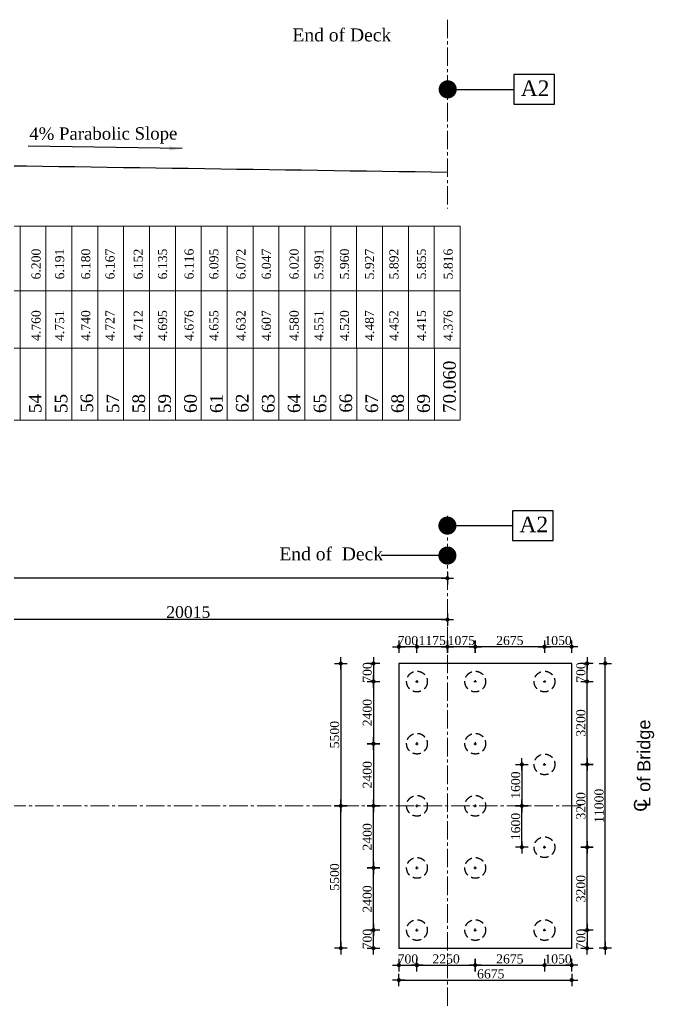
# Model space of a CAD drawing. Header units: millimetres. Extents: x 645430 to 1329725, y -477752 to 44877.
# Drawn here: x 1077181 to 1101686, y -284868 to -246717 of the extents above; entities that cross this region are included whole.
import ezdxf

# ---------------------------------------------------------------- set-up
doc = ezdxf.new("R2010")
doc.units = ezdxf.units.MM
doc.header["$LTSCALE"] = 250
doc.header["$PDMODE"] = 2
for name, pattern in [('ACAD_ISO10W100', [18, 12, -3, 0, -3]), ('CENTER2', [28.575, 19.05, -3.175, 3.175, -3.175]), ('DASHED', [19.05, 12.7, -6.35]), ('HIDDEN', [9.525, 6.35, -3.175])]:
    doc.linetypes.add(name, pattern=pattern)
for name, color, linetype in [('Abutment W Line', 200, 'Continuous'), ('dim', 4, 'Continuous'), ('Dimision', 4, 'Continuous'), ('Pile', 11, 'Continuous'), ('Ralling', 6, 'Continuous'), ('Text', 7, 'Continuous'), ('TXT', 7, 'Continuous')]:
    doc.layers.add(name, color=color, linetype=linetype)
for name, color, linetype, lineweight in [('centerline', 105, 'ACAD_ISO10W100', 15), ('Dimention', 7, 'Continuous', 25), ('Gurd Post', 231, 'Continuous', 30), ('TEX', 7, 'Continuous', 0)]:
    doc.layers.add(name, color=color, linetype=linetype, lineweight=lineweight)
doc.styles.add('ROMANS', font='arial.ttf', dxfattribs={"height": 200})
doc.styles.get("Standard").update_dxf_attribs({"font": 'times.ttf'})
doc.styles.add('TNR', font='times.ttf')
doc.dimstyles.new('ISO-125', dxfattribs={"dimtxt": 125, "dimasz": 1.2, "dimexe": 75, "dimexo": 75, "dimgap": 60, "dimtad": 1, "dimdec": 0, "dimtxsty": 'Standard', "dimblk": 'D_TIC', "dimcen": 52.5, "dimclrd": 256, "dimclre": 256, "dimclrt": 256, "dimadec": 0, "dimazin": 0, "dimtfac": 1, "dimtdec": 0, "dimtix": 1, "dimtmove": 0, "dimatfit": 3, "dimldrblk": 'DOT', "dimfxl": 75, "dimfxlon": 1, "dimlwd": -1, "dimarcsym": 0})
doc.dimstyles.new('ISO-25', dxfattribs={"dimtxt": 75, "dimasz": 45, "dimexe": 125, "dimexo": 75.625, "dimgap": 60, "dimtad": 1, "dimdec": 0, "dimtxsty": 'Standard', "dimblk": 'DOT', "dimcen": 52.5, "dimdle": 100, "dimclrd": 256, "dimclre": 256, "dimclrt": 256, "dimadec": 0, "dimazin": 0, "dimtfac": 1, "dimtdec": 0, "dimtix": 1, "dimtmove": 0, "dimatfit": 3, "dimldrblk": 'DOT', "dimfxl": 1, "dimlwd": -1, "dimarcsym": 0})
doc.dimstyles.get("Standard").update_dxf_attribs({"dimtxt": 0.5, "dimasz": 0.18, "dimexe": 0.18, "dimexo": 0.0625, "dimgap": 0.09, "dimtad": 0, "dimtih": 1, "dimtoh": 1, "dimdec": 4, "dimzin": 0, "dimdsep": 46, "dimtxsty": 'Standard', "dimcen": 0.09, "dimadec": 0, "dimazin": 0, "dimtfac": 1, "dimtdec": 4, "dimtofl": 0, "dimtmove": 0, "dimatfit": 3, "dimfxl": 1, "dimtolj": 1, "dimtzin": 0, "dimarcsym": 0})

# ---------------------------------------------------------------- blocks, each defined once
blk = doc.blocks.new('_Dot')
at = {"color": 0, "linetype": 'ByBlock', "lineweight": -2}
blk.add_line((-0.5, 0), (-1, 0), dxfattribs=at)
at = {"color": 0, "linetype": 'ByBlock', "const_width": 0.5}
blk.add_lwpolyline([(-0.25, 0, 1), (0.25, 0, 1)], format="xyb", close=True, dxfattribs=at)
blk = doc.blocks.new('D_TIC')
at = {"layer": 'Dimision', "ltscale": 5}
for p, q in [((-60, 0), (60, 0)), ((0, 60), (0, -60))]:
    blk.add_line(p, q, dxfattribs=at)
at = {"layer": 'Dimision', "ltscale": 5, "const_width": 20}
blk.add_lwpolyline([(-10, 0, 1), (10, 0, 1)], format="xyb", close=True, dxfattribs=at)
blk = doc.blocks.new('*D278')
at = {"layer": 'Defpoints', "color": 0, "ltscale": 10, "transparency": 16777216}
for p in [(1023637, -268295), (1023637, -268851, 0), (1093697, -271721, 0)]:
    blk.add_point(p, dxfattribs=at)
at = {"layer": 'dim', "lineweight": -2, "ltscale": 10, "transparency": 16777216}
for p, q in [((1023637, -268370), (1023637, -268220)), ((1093697, -268370), (1093697, -268220))]:
    blk.add_line(p, q, dxfattribs=at)
at = {"layer": 'dim', "ltscale": 10, "transparency": 16777216}
blk.add_line((1093693, -268295), (1023641, -268295), dxfattribs=at)
at = {"layer": 'dim', "ltscale": 10, "transparency": 16777216, "xscale": 4, "yscale": 4, "zscale": 4, "rotation": 180}
blk.add_blockref('D_TIC', (1023637, -268295), dxfattribs=at)
at = {"layer": 'dim', "ltscale": 10, "transparency": 16777216, "xscale": 4, "yscale": 4, "zscale": 4}
blk.add_blockref('D_TIC', (1093697, -268295), dxfattribs=at)
at = {"layer": 'dim', "ltscale": 10, "transparency": 16777216, "insert": (1058667, -268005), "char_height": 450, "attachment_point": 5}
blk.add_mtext('70060', dxfattribs=at)
blk = doc.blocks.new('*D307')
at = {"layer": 'Defpoints', "color": 0, "ltscale": 10, "transparency": 16777216}
for p in [(1073682, -268510, 0), (1093697, -269451, 0), (1073682, -269892)]:
    blk.add_point(p, dxfattribs=at)
at = {"layer": 'dim', "lineweight": -2, "ltscale": 10, "transparency": 16777216}
for p, q in [((1073682, -269817), (1073682, -269967)), ((1093697, -269817), (1093697, -269967))]:
    blk.add_line(p, q, dxfattribs=at)
at = {"layer": 'dim', "ltscale": 10, "transparency": 16777216}
blk.add_line((1093693, -269892), (1073686, -269892), dxfattribs=at)
at = {"layer": 'dim', "ltscale": 10, "transparency": 16777216, "xscale": 4, "yscale": 4, "zscale": 4, "rotation": 180}
blk.add_blockref('D_TIC', (1073682, -269892), dxfattribs=at)
at = {"layer": 'dim', "ltscale": 10, "transparency": 16777216, "xscale": 4, "yscale": 4, "zscale": 4}
blk.add_blockref('D_TIC', (1093697, -269892), dxfattribs=at)
at = {"layer": 'dim', "ltscale": 10, "transparency": 16777216, "insert": (1083690, -269603), "char_height": 450, "attachment_point": 5}
blk.add_mtext('20015', dxfattribs=at)
blk = doc.blocks.new('*D390')
at = {"layer": 'Defpoints', "color": 0, "ltscale": 10, "transparency": 16777216}
for p in [(1091822, -283540), (1098497, -283540), (1098497, -283819)]:
    blk.add_point(p, dxfattribs=at)
at = {"layer": 'dim', "lineweight": -2, "ltscale": 10, "transparency": 16777216}
for p, q in [((1091822, -283744), (1091822, -283894)), ((1098497, -283744), (1098497, -283894))]:
    blk.add_line(p, q, dxfattribs=at)
at = {"layer": 'dim', "ltscale": 10, "transparency": 16777216}
blk.add_line((1091826, -283819), (1098493, -283819), dxfattribs=at)
at = {"layer": 'dim', "ltscale": 10, "transparency": 16777216, "xscale": 4, "yscale": 4, "zscale": 4, "rotation": 180}
blk.add_blockref('D_TIC', (1091822, -283819), dxfattribs=at)
at = {"layer": 'dim', "ltscale": 10, "transparency": 16777216, "xscale": 4, "yscale": 4, "zscale": 4}
blk.add_blockref('D_TIC', (1098497, -283819), dxfattribs=at)
at = {"layer": 'dim', "ltscale": 10, "transparency": 16777216, "insert": (1095372, -283581), "char_height": 350, "attachment_point": 5}
blk.add_mtext('6675', dxfattribs=at)
blk = doc.blocks.new('*D391')
at = {"layer": 'Defpoints', "color": 0, "ltscale": 10, "transparency": 16777216}
for p in [(1090843, -277086), (1091075, -277086), (1091075, -279486)]:
    blk.add_point(p, dxfattribs=at)
at = {"layer": 'dim', "lineweight": -2, "ltscale": 10, "transparency": 16777216}
for p, q in [((1090918, -277086), (1090768, -277086)), ((1090918, -279486), (1090768, -279486))]:
    blk.add_line(p, q, dxfattribs=at)
at = {"layer": 'dim', "ltscale": 10, "transparency": 16777216}
blk.add_line((1090843, -279482), (1090843, -277090), dxfattribs=at)
at = {"layer": 'dim', "ltscale": 10, "transparency": 16777216, "xscale": 4, "yscale": 4, "zscale": 4}
for p, rotation in [((1090843, -277086), 90), ((1090843, -279486), 270)]:
    blk.add_blockref('D_TIC', p, dxfattribs=dict(at, rotation=rotation))
at = {"layer": 'dim', "ltscale": 10, "transparency": 16777216, "insert": (1090605, -278286), "char_height": 350, "attachment_point": 5, "rotation": 90}
blk.add_mtext('2400', dxfattribs=at)
blk = doc.blocks.new('*D392')
at = {"layer": 'Defpoints', "color": 0, "ltscale": 10, "transparency": 16777216}
for p in [(1090843, -279486), (1091075, -279486), (1091075, -281886)]:
    blk.add_point(p, dxfattribs=at)
at = {"layer": 'dim', "lineweight": -2, "ltscale": 10, "transparency": 16777216}
for p, q in [((1090918, -279486), (1090768, -279486)), ((1090918, -281886), (1090768, -281886))]:
    blk.add_line(p, q, dxfattribs=at)
at = {"layer": 'dim', "ltscale": 10, "transparency": 16777216}
blk.add_line((1090843, -281882), (1090843, -279490), dxfattribs=at)
at = {"layer": 'dim', "ltscale": 10, "transparency": 16777216, "xscale": 4, "yscale": 4, "zscale": 4}
for p, rotation in [((1090843, -279486), 90), ((1090843, -281886), 270)]:
    blk.add_blockref('D_TIC', p, dxfattribs=dict(at, rotation=rotation))
at = {"layer": 'dim', "ltscale": 10, "transparency": 16777216, "insert": (1090605, -280686), "char_height": 350, "attachment_point": 5, "rotation": 90}
blk.add_mtext('2400', dxfattribs=at)
blk = doc.blocks.new('*D393')
at = {"layer": 'Defpoints', "color": 0, "ltscale": 10, "transparency": 16777216}
for p in [(1090843, -281886), (1091075, -281886), (1091075, -282586)]:
    blk.add_point(p, dxfattribs=at)
at = {"layer": 'dim', "lineweight": -2, "ltscale": 10, "transparency": 16777216}
for p, q in [((1090918, -281886), (1090768, -281886)), ((1090918, -282586), (1090768, -282586))]:
    blk.add_line(p, q, dxfattribs=at)
at = {"layer": 'dim', "ltscale": 10, "transparency": 16777216}
for p, q in [((1090843, -281882), (1090843, -281878)), ((1090843, -282586), (1090843, -281886)), ((1090843, -282590), (1090843, -282594))]:
    blk.add_line(p, q, dxfattribs=at)
at = {"layer": 'dim', "ltscale": 10, "transparency": 16777216, "xscale": 4, "yscale": 4, "zscale": 4}
for p, rotation in [((1090843, -281886), 270), ((1090843, -282586), 90)]:
    blk.add_blockref('D_TIC', p, dxfattribs=dict(at, rotation=rotation))
at = {"layer": 'dim', "ltscale": 10, "transparency": 16777216, "insert": (1090605, -282236), "char_height": 350, "attachment_point": 5, "rotation": 90}
blk.add_mtext('700', dxfattribs=at)
blk = doc.blocks.new('*D394')
at = {"layer": 'Defpoints', "color": 0, "ltscale": 10, "transparency": 16777216}
for p in [(1091075, -271586), (1090843, -272286), (1091075, -272286)]:
    blk.add_point(p, dxfattribs=at)
at = {"layer": 'dim', "lineweight": -2, "ltscale": 10, "transparency": 16777216}
for p, q in [((1090918, -271586), (1090768, -271586)), ((1090918, -272286), (1090768, -272286))]:
    blk.add_line(p, q, dxfattribs=at)
at = {"layer": 'dim', "ltscale": 10, "transparency": 16777216}
for p, q in [((1090843, -271582), (1090843, -271578)), ((1090843, -271586), (1090843, -272286)), ((1090843, -272290), (1090843, -272294))]:
    blk.add_line(p, q, dxfattribs=at)
at = {"layer": 'dim', "ltscale": 10, "transparency": 16777216, "xscale": 4, "yscale": 4, "zscale": 4}
for p, rotation in [((1090843, -271586), 270), ((1090843, -272286), 90)]:
    blk.add_blockref('D_TIC', p, dxfattribs=dict(at, rotation=rotation))
at = {"layer": 'dim', "ltscale": 10, "transparency": 16777216, "insert": (1090605, -271936), "char_height": 350, "attachment_point": 5, "rotation": 90}
blk.add_mtext('700', dxfattribs=at)
blk = doc.blocks.new('*D395')
at = {"layer": 'Defpoints', "color": 0, "ltscale": 10, "transparency": 16777216}
for p in [(1091075, -272286), (1090843, -274686), (1091075, -274686)]:
    blk.add_point(p, dxfattribs=at)
at = {"layer": 'dim', "lineweight": -2, "ltscale": 10, "transparency": 16777216}
for p, q in [((1090918, -272286), (1090768, -272286)), ((1090918, -274686), (1090768, -274686))]:
    blk.add_line(p, q, dxfattribs=at)
at = {"layer": 'dim', "ltscale": 10, "transparency": 16777216}
blk.add_line((1090843, -272290), (1090843, -274682), dxfattribs=at)
at = {"layer": 'dim', "ltscale": 10, "transparency": 16777216, "xscale": 4, "yscale": 4, "zscale": 4}
for p, rotation in [((1090843, -272286), 90), ((1090843, -274686), 270)]:
    blk.add_blockref('D_TIC', p, dxfattribs=dict(at, rotation=rotation))
at = {"layer": 'dim', "ltscale": 10, "transparency": 16777216, "insert": (1090605, -273486), "char_height": 350, "attachment_point": 5, "rotation": 90}
blk.add_mtext('2400', dxfattribs=at)
blk = doc.blocks.new('*D396')
at = {"layer": 'Defpoints', "color": 0, "ltscale": 10, "transparency": 16777216}
for p in [(1091075, -274686), (1090843, -277086), (1091075, -277086)]:
    blk.add_point(p, dxfattribs=at)
at = {"layer": 'dim', "lineweight": -2, "ltscale": 10, "transparency": 16777216}
for p, q in [((1090918, -274686), (1090768, -274686)), ((1090918, -277086), (1090768, -277086))]:
    blk.add_line(p, q, dxfattribs=at)
at = {"layer": 'dim', "ltscale": 10, "transparency": 16777216}
blk.add_line((1090843, -274690), (1090843, -277082), dxfattribs=at)
at = {"layer": 'dim', "ltscale": 10, "transparency": 16777216, "xscale": 4, "yscale": 4, "zscale": 4}
for p, rotation in [((1090843, -274686), 90), ((1090843, -277086), 270)]:
    blk.add_blockref('D_TIC', p, dxfattribs=dict(at, rotation=rotation))
at = {"layer": 'dim', "ltscale": 10, "transparency": 16777216, "insert": (1090605, -275886), "char_height": 350, "attachment_point": 5, "rotation": 90}
blk.add_mtext('2400', dxfattribs=at)
blk = doc.blocks.new('*D397')
at = {"layer": 'Defpoints', "color": 0, "ltscale": 10, "transparency": 16777216}
for p in [(1091822, -282431), (1092522, -282431), (1092522, -283242)]:
    blk.add_point(p, dxfattribs=at)
at = {"layer": 'dim', "ltscale": 10, "transparency": 16777216}
for p, q in [((1091818, -283242), (1091814, -283242)), ((1091822, -283242), (1092522, -283242)), ((1092526, -283242), (1092530, -283242))]:
    blk.add_line(p, q, dxfattribs=at)
at = {"layer": 'dim', "lineweight": -2, "ltscale": 10, "transparency": 16777216}
for p, q in [((1091822, -283167), (1091822, -283317)), ((1092522, -283167), (1092522, -283317))]:
    blk.add_line(p, q, dxfattribs=at)
at = {"layer": 'dim', "ltscale": 10, "transparency": 16777216, "xscale": 4, "yscale": 4, "zscale": 4}
blk.add_blockref('D_TIC', (1091822, -283242), dxfattribs=at)
at = {"layer": 'dim', "ltscale": 10, "transparency": 16777216, "xscale": 4, "yscale": 4, "zscale": 4, "rotation": 180}
blk.add_blockref('D_TIC', (1092522, -283242), dxfattribs=at)
at = {"layer": 'dim', "ltscale": 10, "transparency": 16777216, "insert": (1092172, -283004), "char_height": 350, "attachment_point": 5}
blk.add_mtext('700', dxfattribs=at)
blk = doc.blocks.new('*D398')
at = {"layer": 'Defpoints', "color": 0, "ltscale": 10, "transparency": 16777216}
for p in [(1092522, -282431), (1094772, -282371), (1094772, -283242)]:
    blk.add_point(p, dxfattribs=at)
at = {"layer": 'dim', "lineweight": -2, "ltscale": 10, "transparency": 16777216}
for p, q in [((1092522, -283167), (1092522, -283317)), ((1094772, -283167), (1094772, -283317))]:
    blk.add_line(p, q, dxfattribs=at)
at = {"layer": 'dim', "ltscale": 10, "transparency": 16777216}
blk.add_line((1092526, -283242), (1094768, -283242), dxfattribs=at)
at = {"layer": 'dim', "ltscale": 10, "transparency": 16777216, "xscale": 4, "yscale": 4, "zscale": 4, "rotation": 180}
blk.add_blockref('D_TIC', (1092522, -283242), dxfattribs=at)
at = {"layer": 'dim', "ltscale": 10, "transparency": 16777216, "xscale": 4, "yscale": 4, "zscale": 4}
blk.add_blockref('D_TIC', (1094772, -283242), dxfattribs=at)
at = {"layer": 'dim', "ltscale": 10, "transparency": 16777216, "insert": (1093647, -283004), "char_height": 350, "attachment_point": 5}
blk.add_mtext('2250', dxfattribs=at)
blk = doc.blocks.new('*D399')
at = {"layer": 'Defpoints', "color": 0, "ltscale": 10, "transparency": 16777216}
for p in [(1094772, -282371), (1097447, -282372), (1097447, -283242)]:
    blk.add_point(p, dxfattribs=at)
at = {"layer": 'dim', "lineweight": -2, "ltscale": 10, "transparency": 16777216}
for p, q in [((1094772, -283167), (1094772, -283317)), ((1097447, -283167), (1097447, -283317))]:
    blk.add_line(p, q, dxfattribs=at)
at = {"layer": 'dim', "ltscale": 10, "transparency": 16777216}
blk.add_line((1094776, -283242), (1097443, -283242), dxfattribs=at)
at = {"layer": 'dim', "ltscale": 10, "transparency": 16777216, "xscale": 4, "yscale": 4, "zscale": 4, "rotation": 180}
blk.add_blockref('D_TIC', (1094772, -283242), dxfattribs=at)
at = {"layer": 'dim', "ltscale": 10, "transparency": 16777216, "xscale": 4, "yscale": 4, "zscale": 4}
blk.add_blockref('D_TIC', (1097447, -283242), dxfattribs=at)
at = {"layer": 'dim', "ltscale": 10, "transparency": 16777216, "insert": (1096110, -283004), "char_height": 350, "attachment_point": 5}
blk.add_mtext('2675', dxfattribs=at)
blk = doc.blocks.new('*D400')
at = {"layer": 'Defpoints', "color": 0, "ltscale": 10, "transparency": 16777216}
for p in [(1097447, -282372), (1098497, -282475), (1098497, -283242)]:
    blk.add_point(p, dxfattribs=at)
at = {"layer": 'dim', "ltscale": 10, "transparency": 16777216}
for p, q in [((1097443, -283242), (1097439, -283242)), ((1097447, -283242), (1098497, -283242)), ((1098501, -283242), (1098505, -283242))]:
    blk.add_line(p, q, dxfattribs=at)
at = {"layer": 'dim', "lineweight": -2, "ltscale": 10, "transparency": 16777216}
for p, q in [((1097447, -283167), (1097447, -283317)), ((1098497, -283167), (1098497, -283317))]:
    blk.add_line(p, q, dxfattribs=at)
at = {"layer": 'dim', "ltscale": 10, "transparency": 16777216, "xscale": 4, "yscale": 4, "zscale": 4}
blk.add_blockref('D_TIC', (1097447, -283242), dxfattribs=at)
at = {"layer": 'dim', "ltscale": 10, "transparency": 16777216, "xscale": 4, "yscale": 4, "zscale": 4, "rotation": 180}
blk.add_blockref('D_TIC', (1098497, -283242), dxfattribs=at)
at = {"layer": 'dim', "ltscale": 10, "transparency": 16777216, "insert": (1097972, -283004), "char_height": 350, "attachment_point": 5}
blk.add_mtext('1050', dxfattribs=at)
blk = doc.blocks.new('*D401')
at = {"layer": 'Defpoints', "color": 0, "ltscale": 10, "transparency": 16777216}
for p in [(1098354, -278686), (1099092, -278686), (1098354, -281886)]:
    blk.add_point(p, dxfattribs=at)
at = {"layer": 'dim', "lineweight": -2, "ltscale": 10, "transparency": 16777216}
for p, q in [((1099017, -278686), (1099167, -278686)), ((1099017, -281886), (1099167, -281886))]:
    blk.add_line(p, q, dxfattribs=at)
at = {"layer": 'dim', "ltscale": 10, "transparency": 16777216}
blk.add_line((1099092, -281882), (1099092, -278690), dxfattribs=at)
at = {"layer": 'dim', "ltscale": 10, "transparency": 16777216, "xscale": 4, "yscale": 4, "zscale": 4}
for p, rotation in [((1099092, -278686), 90), ((1099092, -281886), 270)]:
    blk.add_blockref('D_TIC', p, dxfattribs=dict(at, rotation=rotation))
at = {"layer": 'dim', "ltscale": 10, "transparency": 16777216, "insert": (1098854, -280286), "char_height": 350, "attachment_point": 5, "rotation": 90}
blk.add_mtext('3200', dxfattribs=at)
blk = doc.blocks.new('*D402')
at = {"layer": 'Defpoints', "color": 0, "ltscale": 10, "transparency": 16777216}
for p in [(1098354, -275485), (1099092, -275485), (1098354, -278686)]:
    blk.add_point(p, dxfattribs=at)
at = {"layer": 'dim', "lineweight": -2, "ltscale": 10, "transparency": 16777216}
for p, q in [((1099017, -275485), (1099167, -275485)), ((1099017, -278686), (1099167, -278686))]:
    blk.add_line(p, q, dxfattribs=at)
at = {"layer": 'dim', "ltscale": 10, "transparency": 16777216}
blk.add_line((1099092, -278682), (1099092, -275489), dxfattribs=at)
at = {"layer": 'dim', "ltscale": 10, "transparency": 16777216, "xscale": 4, "yscale": 4, "zscale": 4}
for p, rotation in [((1099092, -275485), 90), ((1099092, -278686), 270)]:
    blk.add_blockref('D_TIC', p, dxfattribs=dict(at, rotation=rotation))
at = {"layer": 'dim', "ltscale": 10, "transparency": 16777216, "insert": (1098854, -277086), "char_height": 350, "attachment_point": 5, "rotation": 90}
blk.add_mtext('3200', dxfattribs=at)
blk = doc.blocks.new('*D403')
at = {"layer": 'Defpoints', "color": 0, "ltscale": 10, "transparency": 16777216}
for p in [(1098354, -272285), (1099092, -272285), (1098354, -275485)]:
    blk.add_point(p, dxfattribs=at)
at = {"layer": 'dim', "lineweight": -2, "ltscale": 10, "transparency": 16777216}
for p, q in [((1099017, -272285), (1099167, -272285)), ((1099017, -275485), (1099167, -275485))]:
    blk.add_line(p, q, dxfattribs=at)
at = {"layer": 'dim', "ltscale": 10, "transparency": 16777216}
blk.add_line((1099092, -275481), (1099092, -272289), dxfattribs=at)
at = {"layer": 'dim', "ltscale": 10, "transparency": 16777216, "xscale": 4, "yscale": 4, "zscale": 4}
for p, rotation in [((1099092, -272285), 90), ((1099092, -275485), 270)]:
    blk.add_blockref('D_TIC', p, dxfattribs=dict(at, rotation=rotation))
at = {"layer": 'dim', "ltscale": 10, "transparency": 16777216, "insert": (1098854, -273885), "char_height": 350, "attachment_point": 5, "rotation": 90}
blk.add_mtext('3200', dxfattribs=at)
blk = doc.blocks.new('*D404')
at = {"layer": 'Defpoints', "color": 0, "ltscale": 10, "transparency": 16777216}
for p in [(1098655, -271586), (1099092, -271586), (1098354, -272285)]:
    blk.add_point(p, dxfattribs=at)
at = {"layer": 'dim', "lineweight": -2, "ltscale": 10, "transparency": 16777216}
for p, q in [((1099017, -271586), (1099167, -271586)), ((1099017, -272285), (1099167, -272285))]:
    blk.add_line(p, q, dxfattribs=at)
at = {"layer": 'dim', "ltscale": 10, "transparency": 16777216}
for p, q in [((1099092, -271582), (1099092, -271578)), ((1099092, -272285), (1099092, -271586)), ((1099092, -272289), (1099092, -272293))]:
    blk.add_line(p, q, dxfattribs=at)
at = {"layer": 'dim', "ltscale": 10, "transparency": 16777216, "xscale": 4, "yscale": 4, "zscale": 4}
for p, rotation in [((1099092, -271586), 270), ((1099092, -272285), 90)]:
    blk.add_blockref('D_TIC', p, dxfattribs=dict(at, rotation=rotation))
at = {"layer": 'dim', "ltscale": 10, "transparency": 16777216, "insert": (1098853, -271936), "char_height": 350, "attachment_point": 5, "rotation": 90}
blk.add_mtext('700', dxfattribs=at)
blk = doc.blocks.new('*D405')
at = {"layer": 'Defpoints', "color": 0, "ltscale": 10, "transparency": 16777216}
for p in [(1098354, -281886), (1098655, -282586), (1099092, -282586)]:
    blk.add_point(p, dxfattribs=at)
at = {"layer": 'dim', "lineweight": -2, "ltscale": 10, "transparency": 16777216}
for p, q in [((1099017, -281886), (1099167, -281886)), ((1099017, -282586), (1099167, -282586))]:
    blk.add_line(p, q, dxfattribs=at)
at = {"layer": 'dim', "ltscale": 10, "transparency": 16777216}
for p, q in [((1099092, -281882), (1099092, -281878)), ((1099092, -281886), (1099092, -282586)), ((1099092, -282590), (1099092, -282594))]:
    blk.add_line(p, q, dxfattribs=at)
at = {"layer": 'dim', "ltscale": 10, "transparency": 16777216, "xscale": 4, "yscale": 4, "zscale": 4}
for p, rotation in [((1099092, -281886), 270), ((1099092, -282586), 90)]:
    blk.add_blockref('D_TIC', p, dxfattribs=dict(at, rotation=rotation))
at = {"layer": 'dim', "ltscale": 10, "transparency": 16777216, "insert": (1098853, -282236), "char_height": 350, "attachment_point": 5, "rotation": 90}
blk.add_mtext('700', dxfattribs=at)
blk = doc.blocks.new('*D410')
at = {"layer": 'Defpoints', "color": 0, "ltscale": 10, "transparency": 16777216}
for p in [(1097447, -270940), (1098497, -271586), (1097447, -272246)]:
    blk.add_point(p, dxfattribs=at)
at = {"layer": 'dim', "lineweight": -2, "ltscale": 10, "transparency": 16777216}
for p, q in [((1097447, -271015), (1097447, -270865)), ((1098497, -271015), (1098497, -270865))]:
    blk.add_line(p, q, dxfattribs=at)
at = {"layer": 'dim', "ltscale": 10, "transparency": 16777216}
for p, q in [((1097443, -270940), (1097439, -270940)), ((1098497, -270940), (1097447, -270940)), ((1098501, -270940), (1098505, -270940))]:
    blk.add_line(p, q, dxfattribs=at)
at = {"layer": 'dim', "ltscale": 10, "transparency": 16777216, "xscale": 4, "yscale": 4, "zscale": 4}
blk.add_blockref('D_TIC', (1097447, -270940), dxfattribs=at)
at = {"layer": 'dim', "ltscale": 10, "transparency": 16777216, "xscale": 4, "yscale": 4, "zscale": 4, "rotation": 180}
blk.add_blockref('D_TIC', (1098497, -270940), dxfattribs=at)
at = {"layer": 'dim', "ltscale": 10, "transparency": 16777216, "insert": (1097972, -270702), "char_height": 350, "attachment_point": 5}
blk.add_mtext('1050', dxfattribs=at)
blk = doc.blocks.new('*D411')
at = {"layer": 'Defpoints', "color": 0, "ltscale": 10, "transparency": 16777216}
for p in [(1094772, -270940), (1094772, -272233), (1097447, -272246)]:
    blk.add_point(p, dxfattribs=at)
at = {"layer": 'dim', "lineweight": -2, "ltscale": 10, "transparency": 16777216}
for p, q in [((1094772, -271015), (1094772, -270865)), ((1097447, -271015), (1097447, -270865))]:
    blk.add_line(p, q, dxfattribs=at)
at = {"layer": 'dim', "ltscale": 10, "transparency": 16777216}
blk.add_line((1097443, -270940), (1094776, -270940), dxfattribs=at)
at = {"layer": 'dim', "ltscale": 10, "transparency": 16777216, "xscale": 4, "yscale": 4, "zscale": 4, "rotation": 180}
blk.add_blockref('D_TIC', (1094772, -270940), dxfattribs=at)
at = {"layer": 'dim', "ltscale": 10, "transparency": 16777216, "xscale": 4, "yscale": 4, "zscale": 4}
blk.add_blockref('D_TIC', (1097447, -270940), dxfattribs=at)
at = {"layer": 'dim', "ltscale": 10, "transparency": 16777216, "insert": (1096110, -270701), "char_height": 350, "attachment_point": 5}
blk.add_mtext('2675', dxfattribs=at)
blk = doc.blocks.new('*D406')
at = {"layer": 'Defpoints', "color": 0, "ltscale": 10, "transparency": 16777216}
for p in [(1093697, -270940), (1093697, -271586), (1094772, -272233)]:
    blk.add_point(p, dxfattribs=at)
at = {"layer": 'dim', "lineweight": -2, "ltscale": 10, "transparency": 16777216}
for p, q in [((1093697, -271015), (1093697, -270865)), ((1094772, -271015), (1094772, -270865))]:
    blk.add_line(p, q, dxfattribs=at)
at = {"layer": 'dim', "ltscale": 10, "transparency": 16777216}
blk.add_line((1094768, -270940), (1093701, -270940), dxfattribs=at)
at = {"layer": 'dim', "ltscale": 10, "transparency": 16777216, "xscale": 4, "yscale": 4, "zscale": 4, "rotation": 180}
blk.add_blockref('D_TIC', (1093697, -270940), dxfattribs=at)
at = {"layer": 'dim', "ltscale": 10, "transparency": 16777216, "xscale": 4, "yscale": 4, "zscale": 4}
blk.add_blockref('D_TIC', (1094772, -270940), dxfattribs=at)
at = {"layer": 'dim', "ltscale": 10, "transparency": 16777216, "insert": (1094235, -270701), "char_height": 350, "attachment_point": 5}
blk.add_mtext('1075', dxfattribs=at)
blk = doc.blocks.new('*D412')
at = {"layer": 'Defpoints', "color": 0, "ltscale": 10, "transparency": 16777216}
for p in [(1092522, -270940), (1093697, -271586), (1092522, -271885)]:
    blk.add_point(p, dxfattribs=at)
at = {"layer": 'dim', "lineweight": -2, "ltscale": 10, "transparency": 16777216}
for p, q in [((1092522, -271015), (1092522, -270865)), ((1093697, -271015), (1093697, -270865))]:
    blk.add_line(p, q, dxfattribs=at)
at = {"layer": 'dim', "ltscale": 10, "transparency": 16777216}
blk.add_line((1093693, -270940), (1092526, -270940), dxfattribs=at)
at = {"layer": 'dim', "ltscale": 10, "transparency": 16777216, "xscale": 4, "yscale": 4, "zscale": 4, "rotation": 180}
blk.add_blockref('D_TIC', (1092522, -270940), dxfattribs=at)
at = {"layer": 'dim', "ltscale": 10, "transparency": 16777216, "xscale": 4, "yscale": 4, "zscale": 4}
blk.add_blockref('D_TIC', (1093697, -270940), dxfattribs=at)
at = {"layer": 'dim', "ltscale": 10, "transparency": 16777216, "insert": (1093110, -270701), "char_height": 350, "attachment_point": 5}
blk.add_mtext('1175', dxfattribs=at)
blk = doc.blocks.new('*D413')
at = {"layer": 'Defpoints', "color": 0, "ltscale": 10, "transparency": 16777216}
for p in [(1091822, -270940), (1091822, -271586), (1092522, -271885)]:
    blk.add_point(p, dxfattribs=at)
at = {"layer": 'dim', "lineweight": -2, "ltscale": 10, "transparency": 16777216}
for p, q in [((1091822, -271015), (1091822, -270865)), ((1092522, -271015), (1092522, -270865))]:
    blk.add_line(p, q, dxfattribs=at)
at = {"layer": 'dim', "ltscale": 10, "transparency": 16777216}
for p, q in [((1091818, -270940), (1091814, -270940)), ((1092522, -270940), (1091822, -270940)), ((1092526, -270940), (1092530, -270940))]:
    blk.add_line(p, q, dxfattribs=at)
at = {"layer": 'dim', "ltscale": 10, "transparency": 16777216, "xscale": 4, "yscale": 4, "zscale": 4}
blk.add_blockref('D_TIC', (1091822, -270940), dxfattribs=at)
at = {"layer": 'dim', "ltscale": 10, "transparency": 16777216, "xscale": 4, "yscale": 4, "zscale": 4, "rotation": 180}
blk.add_blockref('D_TIC', (1092522, -270940), dxfattribs=at)
at = {"layer": 'dim', "ltscale": 10, "transparency": 16777216, "insert": (1092172, -270701), "char_height": 350, "attachment_point": 5}
blk.add_mtext('700', dxfattribs=at)
blk = doc.blocks.new('*D407')
at = {"layer": 'Defpoints', "color": 0, "ltscale": 10, "transparency": 16777216}
for p in [(1098497, -271586), (1099795, -271586), (1098497, -282586)]:
    blk.add_point(p, dxfattribs=at)
at = {"layer": 'dim', "lineweight": -2, "ltscale": 10, "transparency": 16777216}
for p, q in [((1099720, -271586), (1099870, -271586)), ((1099720, -282586), (1099870, -282586))]:
    blk.add_line(p, q, dxfattribs=at)
at = {"layer": 'dim', "ltscale": 10, "transparency": 16777216}
blk.add_line((1099795, -282582), (1099795, -271590), dxfattribs=at)
at = {"layer": 'dim', "ltscale": 10, "transparency": 16777216, "xscale": 4, "yscale": 4, "zscale": 4}
for p, rotation in [((1099795, -271586), 90), ((1099795, -282586), 270)]:
    blk.add_blockref('D_TIC', p, dxfattribs=dict(at, rotation=rotation))
at = {"layer": 'dim', "ltscale": 10, "transparency": 16777216, "insert": (1099557, -277086), "char_height": 350, "attachment_point": 5, "rotation": 90}
blk.add_mtext('11000', dxfattribs=at)
blk = doc.blocks.new('*D414')
at = {"layer": 'Defpoints', "color": 0, "ltscale": 10, "transparency": 16777216}
for p in [(1097395, -275486, -27876), (1096573, -277086), (1097395, -277086, -27876)]:
    blk.add_point(p, dxfattribs=at)
at = {"layer": 'dim', "lineweight": -2, "ltscale": 10, "transparency": 16777216}
for p, q in [((1096502, -275486), (1096498, -275486)), ((1096502, -277086), (1096498, -277086))]:
    blk.add_line(p, q, dxfattribs=at)
at = {"layer": 'dim', "ltscale": 10, "transparency": 16777216}
blk.add_line((1096573, -275490), (1096573, -277082), dxfattribs=at)
at = {"layer": 'dim', "ltscale": 10, "transparency": 16777216, "xscale": 4, "yscale": 4, "zscale": 4}
for p, rotation in [((1096573, -275486), 90), ((1096573, -277086), 270)]:
    blk.add_blockref('D_TIC', p, dxfattribs=dict(at, rotation=rotation))
at = {"layer": 'dim', "ltscale": 10, "transparency": 16777216, "insert": (1096335, -276286), "char_height": 350, "attachment_point": 5, "rotation": 90}
blk.add_mtext('1600', dxfattribs=at)
blk = doc.blocks.new('*D415')
at = {"layer": 'Defpoints', "color": 0, "ltscale": 10, "transparency": 16777216}
for p in [(1096573, -277086), (1097395, -277086, -27876), (1097395, -278686, -27876)]:
    blk.add_point(p, dxfattribs=at)
at = {"layer": 'dim', "lineweight": -2, "ltscale": 10, "transparency": 16777216}
for p, q in [((1096502, -277086), (1096498, -277086)), ((1096502, -278686), (1096498, -278686))]:
    blk.add_line(p, q, dxfattribs=at)
at = {"layer": 'dim', "ltscale": 10, "transparency": 16777216}
blk.add_line((1096573, -278682), (1096573, -277090), dxfattribs=at)
at = {"layer": 'dim', "ltscale": 10, "transparency": 16777216, "xscale": 4, "yscale": 4, "zscale": 4}
for p, rotation in [((1096573, -277086), 90), ((1096573, -278686), 270)]:
    blk.add_blockref('D_TIC', p, dxfattribs=dict(at, rotation=rotation))
at = {"layer": 'dim', "ltscale": 10, "transparency": 16777216, "insert": (1096335, -277886), "char_height": 350, "attachment_point": 5, "rotation": 90}
blk.add_mtext('1600', dxfattribs=at)
blk = doc.blocks.new('*D408')
at = {"layer": 'Defpoints', "color": 0, "ltscale": 10, "transparency": 16777216}
for p in [(1089580, -277086), (1091451, -277086, -27876), (1091451, -282586, -27876)]:
    blk.add_point(p, dxfattribs=at)
at = {"layer": 'dim', "lineweight": -2, "ltscale": 10, "transparency": 16777216}
for p, q in [((1089515, -277086), (1089505, -277086)), ((1089515, -282586), (1089505, -282586))]:
    blk.add_line(p, q, dxfattribs=at)
at = {"layer": 'dim', "ltscale": 10, "transparency": 16777216}
blk.add_line((1089580, -282582), (1089580, -277090), dxfattribs=at)
at = {"layer": 'dim', "ltscale": 10, "transparency": 16777216, "xscale": 4, "yscale": 4, "zscale": 4}
for p, rotation in [((1089580, -277086), 90), ((1089580, -282586), 270)]:
    blk.add_blockref('D_TIC', p, dxfattribs=dict(at, rotation=rotation))
at = {"layer": 'dim', "ltscale": 10, "transparency": 16777216, "insert": (1089342, -279836), "char_height": 350, "attachment_point": 5, "rotation": 90}
blk.add_mtext('5500', dxfattribs=at)
blk = doc.blocks.new('*D409')
at = {"layer": 'Defpoints', "color": 0, "ltscale": 10, "transparency": 16777216}
for p in [(1091451, -271586, -27876), (1089580, -277086), (1091451, -277086, -27876)]:
    blk.add_point(p, dxfattribs=at)
at = {"layer": 'dim', "lineweight": -2, "ltscale": 10, "transparency": 16777216}
for p, q in [((1089515, -271586), (1089505, -271586)), ((1089515, -277086), (1089505, -277086))]:
    blk.add_line(p, q, dxfattribs=at)
at = {"layer": 'dim', "ltscale": 10, "transparency": 16777216}
blk.add_line((1089580, -271590), (1089580, -277082), dxfattribs=at)
at = {"layer": 'dim', "ltscale": 10, "transparency": 16777216, "xscale": 4, "yscale": 4, "zscale": 4}
for p, rotation in [((1089580, -271586), 90), ((1089580, -277086), 270)]:
    blk.add_blockref('D_TIC', p, dxfattribs=dict(at, rotation=rotation))
at = {"layer": 'dim', "ltscale": 10, "transparency": 16777216, "insert": (1089342, -274336), "char_height": 350, "attachment_point": 5, "rotation": 90}
blk.add_mtext('5500', dxfattribs=at)

msp = doc.modelspace()

# ---------------------------------------------------------------- linework, layer by layer
at = {"layer": 'Abutment W Line', "linetype": 'HIDDEN', "ltscale": 5}
for p, q in [((1092469.7, -272285.7, -27875.9), (1092574.7, -272285.7, -27875.9)), ((1092522.2, -272233.2, -27875.9), (1092522.2, -272338.2, -27875.9)), ((1094719.7, -272285.7, -27875.9), (1094824.7, -272285.7, -27875.9)), ((1094772.2, -272233.2, -27875.9), (1094772.2, -272313.2, -27875.9)), ((1097394.7, -272285.7, -27875.9), (1097499.7, -272285.7, -27875.9)), ((1097447.2, -272245.7, -27875.9), (1097447.2, -272325.7, -27875.9)), ((1092469.7, -274685.7, -27875.9), (1092574.7, -274685.7, -27875.9)), ((1092522.2, -274633.2, -27875.9), (1092522.2, -274738.2, -27875.9)), ((1094719.7, -274685.7, -27875.9), (1094824.7, -274685.7, -27875.9)), ((1094772.2, -274633.2, -27875.9), (1094772.2, -274738.2, -27875.9)), ((1097447.2, -275532.2, -27875.9), (1097447.2, -275433.1, -27875.9)), ((1097394.7, -275485.6, -27875.9), (1097499.7, -275485.6, -27875.9)), ((1097394.7, -275485.6, -27875.9), (1097499.7, -275485.6, -27875.9)), ((1092469.7, -277085.7, -27875.9), (1092574.7, -277085.7, -27875.9)), ((1092469.7, -277085.7, -27875.9), (1092574.7, -277085.7, -27875.9)), ((1092522.2, -277033.2, -27875.9), (1092522.2, -277085.7, -27875.9)), ((1092522.2, -277138.2, -27875.9), (1092522.2, -277085.7, -27875.9)), ((1094719.7, -277085.7, -27875.9), (1094824.7, -277085.7, -27875.9)), ((1094719.7, -277085.7, -27875.9), (1094824.7, -277085.7, -27875.9)), ((1094772.2, -277033.2, -27875.9), (1094772.2, -277085.7, -27875.9)), ((1094772.2, -277138.2, -27875.9), (1094772.2, -277085.7, -27875.9)), ((1097394.7, -278685.9, -27875.9), (1097499.7, -278685.9, -27875.9)), ((1097394.7, -278685.9, -27875.9), (1097499.7, -278685.9, -27875.9)), ((1097447.2, -278732.5, -27875.9), (1097447.2, -278633.4, -27875.9)), ((1092469.7, -279485.7, -27875.9), (1092574.7, -279485.7, -27875.9)), ((1092522.2, -279538.2, -27875.9), (1092522.2, -279433.2, -27875.9)), ((1094719.7, -279485.7, -27875.9), (1094824.7, -279485.7, -27875.9)), ((1094772.2, -279538.2, -27875.9), (1094772.2, -279433.2, -27875.9)), ((1092469.7, -281885.7, -27875.9), (1092574.7, -281885.7, -27875.9)), ((1092522.2, -281938.2, -27875.9), (1092522.2, -281833.2, -27875.9)), ((1094719.7, -281886.2, -27875.9), (1094824.7, -281886.2, -27875.9)), ((1094772.2, -281938.7, -27875.9), (1094772.2, -281831, -27875.9)), ((1097394.7, -281885.7, -27875.9), (1097499.7, -281885.7, -27875.9)), ((1097447.2, -281932.3, -27875.9), (1097447.2, -281833.2, -27875.9))]:
    msp.add_line(p, q, dxfattribs=at)
at = {"layer": 'Abutment W Line', "linetype": 'DASHED', "ltscale": 0.1}
for centre in [(1092522.2, -272285.3, -27875.9), (1094772.2, -272285.3, -27875.9), (1097447.2, -272285.3, -27875.9), (1092522.2, -274685.3, -27875.9), (1094772.2, -274685.3, -27875.9), (1097447.2, -275485.1, -27875.9), (1092522.2, -277085.3, -27875.9), (1094772.2, -277085.3, -27875.9), (1097447.2, -278685.9, -27875.9), (1092522.2, -279485.3, -27875.9), (1094772.2, -279485.3, -27875.9), (1092522.2, -281885.3, -27875.9), (1094772.2, -281885.7, -27875.9), (1097447.2, -281885.7, -27875.9)]:
    msp.add_circle(centre, 400, dxfattribs=at)
at = {"layer": 'centerline', "linetype": 'CENTER2', "ltscale": 0.15}
msp.add_line((1093697.4, -265889.1, 0), (1093697.4, -284868.3, 0), dxfattribs=at)
at = {"layer": 'centerline', "linetype": 'CENTER2', "ltscale": 0.15, "elevation": 0}
msp.add_lwpolyline([(1093697.4, -246717), (1093697.4, -254013.7)], dxfattribs=at)
at = {"layer": 'centerline', "linetype": 'CENTER2', "ltscale": 0.15}
msp.add_lwpolyline([(1018837.2, -277085.7), (1098922.4, -277085.7)], dxfattribs=at)
at = {"layer": 'Dimention', "elevation": 0}
for points in [[(1097831.1, -248831.3), (1096261.1, -248831.3), (1096261.1, -249981.3), (1097831.1, -249981.3)], [(1097781.1, -265685.7), (1096211.1, -265685.7), (1096211.1, -266835.7), (1097781.1, -266835.7)]]:
    msp.add_lwpolyline(points, close=True, dxfattribs=at)
at = {"layer": 'Dimision', "lineweight": 5, "ltscale": 5, "elevation": 0}
msp.add_lwpolyline([(1093697.4, -247357.3, 0, 250.9, 0), (1093029.4, -247357.3, 0, 0, 0), (1091719.2, -247357.3, 0, 0, 0)], format="xyseb", dxfattribs=at)
at = {"layer": 'Gurd Post', "color": 6, "lineweight": 0}
for p, q in [((1015081, -259405, 0), (1094191.9, -259405, 0)), ((1077193.1, -262184.6, 0), (1077193.1, -259405, 0)), ((1078193.1, -262184.6, 0), (1078193.1, -259405, 0)), ((1079193.1, -262184.6, 0), (1079193.1, -259405, 0)), ((1080193.1, -262184.6, 0), (1080193.1, -259405, 0)), ((1081193.1, -262184.6, 0), (1081193.1, -259405, 0)), ((1082193.1, -262184.6, 0), (1082193.1, -259405, 0)), ((1083193.1, -262184.6, 0), (1083193.1, -259405, 0)), ((1084193.1, -262184.6, 0), (1084193.1, -259405, 0)), ((1085193.1, -262184.6, 0), (1085193.1, -259405, 0)), ((1086193.1, -262184.6, 0), (1086193.1, -259405, 0)), ((1087193.1, -262184.6, 0), (1087193.1, -259405, 0)), ((1088193.1, -262184.6, 0), (1088193.1, -259405, 0)), ((1089193.1, -262184.6, 0), (1089193.1, -259405, 0)), ((1090193.1, -262184.6, 0), (1090193.1, -259405, 0)), ((1091193.1, -262184.6, 0), (1091193.1, -259405, 0)), ((1092193.1, -262184.6, 0), (1092193.1, -259405, 0)), ((1093193.1, -262184.6, 0), (1093193.1, -259405, 0)), ((1094193.1, -262184.6, 0), (1094193.1, -259405, 0))]:
    msp.add_line(p, q, dxfattribs=at)
at = {"layer": 'Pile', "ltscale": 0.15, "elevation": -27875.9}
msp.add_lwpolyline([(1098497.2, -271585.7), (1091822.2, -271585.7), (1091822.2, -277085.7), (1091822.2, -282585.7), (1098497.2, -282585.7), (1098497.2, -277135.7)], close=True, dxfattribs=at)
at = {"layer": 'Ralling', "lineweight": 30, "elevation": 0}
msp.add_lwpolyline([(1073682.2, -252307.1, 0.0002993), (1093697.4, -252600.9)], format="xyb", dxfattribs=at)
at = {"layer": 'TEX', "ltscale": 10}
for p, q in [((1023187.2, -254693.7, 0), (1094191.9, -254693.7, 0)), ((1077192.4, -259405, 0), (1077192.4, -254693.7, 0)), ((1078192.6, -259405, 0), (1078192.6, -254693.7, 0)), ((1079191, -259405, 0), (1079191, -254693.7, 0)), ((1080191.2, -259405, 0), (1080191.2, -254693.7, 0)), ((1081191.3, -259405, 0), (1081191.3, -254693.7, 0)), ((1082191.5, -259405, 0), (1082191.5, -254693.7, 0)), ((1083191.7, -259405, 0), (1083191.7, -254693.7, 0)), ((1084191.9, -259405, 0), (1084191.9, -254693.7, 0)), ((1085192.1, -259405, 0), (1085192.1, -254693.7, 0)), ((1086192.2, -259405, 0), (1086192.2, -254693.7, 0)), ((1087192.4, -259405, 0), (1087192.4, -254693.7, 0)), ((1088192.6, -259405, 0), (1088192.6, -254693.7, 0)), ((1089191, -259405, 0), (1089191, -254693.7, 0)), ((1090191.2, -259405, 0), (1090191.2, -254693.7, 0)), ((1091191.3, -259405, 0), (1091191.3, -254693.7, 0)), ((1092191.5, -259405, 0), (1092191.5, -254693.7, 0)), ((1093191.7, -259405, 0), (1093191.7, -254693.7, 0)), ((1094191.9, -259405, 0), (1094191.9, -254693.7, 0)), ((1023187.2, -257189.5, 0), (1094191.9, -257189.5, 0))]:
    msp.add_line(p, q, dxfattribs=at)
at = {"layer": 'TEX', "color": 6, "lineweight": 0}
msp.add_line((1027081, -262184.6, 0), (1094193.1, -262184.6, 0), dxfattribs=at)

# ---------------------------------------------------------------- texts
for s, p in [('4.760         6.200 ', (1077984.7, -259128.1, 0)), ('4.751         6.191 ', (1078894.6, -259128.1, 0)), ('4.740         6.180  ', (1079902.8, -259128.1, 0)), ('4.727         6.167 ', (1080840.2, -259128.1, 0)), ('4.712         6.152 ', (1081932.5, -259128.1, 0)), ('4.695         6.135  ', (1082870.1, -259128.1, 0)), ('4.676         6.116 ', (1083895.4, -259128.1, 0)), ('4.655         6.095  ', (1084850.9, -259128.1, 0)), ('4.632         6.072 ', (1085899.5, -259128.1, 0)), ('4.607         6.047  ', (1086878.3, -259128.1, 0)), ('4.580         6.020  ', (1087950.1, -259128.1, 0)), ('4.551         5.991  ', (1088905.7, -259128.1, 0)), ('4.520         5.960  ', (1089896.4, -259128.1, 0)), ('4.487         5.927  ', (1090864.4, -259128.1, 0)), ('4.452         5.892  ', (1091806.4, -259128.1, 0)), ('4.415         5.855  ', (1092869.9, -259128.1, 0)), ('4.376         5.816  ', (1093899.6, -259128.1, 0))]:
    msp.add_text(s, height=350, rotation=90).set_placement(p)
at = {"layer": 'TEX', "color": 7, "lineweight": 30}
for s, p in [('70.060', (1094019.9, -261910.9, 0)), ('54', (1078019.9, -261910.9, 0)), ('55', (1079019.9, -261910.9, 0)), ('56', (1080015.7, -261896.6, 0)), ('57', (1081019.9, -261910.9, 0)), ('58', (1082019.9, -261910.9, 0)), ('59', (1083019.9, -261910.9, 0)), ('60', (1084019.9, -261910.9, 0)), ('61', (1085019.9, -261910.9, 0)), ('62', (1086015.7, -261896.6, 0)), ('63', (1087019.9, -261910.9, 0)), ('64', (1088019.9, -261910.9, 0)), ('65', (1089019.9, -261910.9, 0)), ('66', (1090015.7, -261896.6, 0)), ('67', (1091019.9, -261910.9, 0)), ('68', (1092019.9, -261910.9, 0)), ('69', (1093019.9, -261910.9, 0))]:
    msp.add_text(s, height=486.77, rotation=90, dxfattribs=at).set_placement(p)
at = {"layer": 'Text'}
for s, p in [('End of Deck', (1087711.9, -247553.4, 0)), ('End of  Deck', (1087206.9, -267602.7, 0))]:
    msp.add_text(s, height=500, dxfattribs=at).set_placement(p)
at = {"layer": 'Text', "ltscale": 10}
msp.add_text('4%%% Parabolic Slope', height=480, rotation=0.12418, dxfattribs=at).set_placement((1077549.7, -251357.9, 0))
at = {"layer": 'Text', "char_height": 500, "attachment_point": 7, "rotation": 90, "style": 'ROMANS'}
for s, insert in [('L of Bridge', (1101686.3, -277131.9, 0)), ('C', (1101408.9, -277316.8, 0))]:
    msp.add_mtext(s, dxfattribs=dict(at, insert=insert))
at = {"layer": 'TXT', "style": 'TNR'}
for p in [(1096531.1, -249661.3, 0), (1096481.1, -266515.7, 0)]:
    msp.add_text('A2', height=600, dxfattribs=at).set_placement(p)

# ---------------------------------------------------------------- dimensions: what is measured, and where the dimension line sits
at = {"layer": 'dim', "color": 2, "ltscale": 10}
dim = msp.add_linear_dim(base=(1023637.2, -268294.6, 0), p1=(1093697.4, -271721.1, 0), p2=(1023637.2, -268851.3, 0), dimstyle='ISO-125', override={"dimtxt": 450, "dimasz": 4, "dimtmove": 1}, dxfattribs=at)
dim.commit()
dim.dimension.update_dxf_attribs({"geometry": '*D278', "text_midpoint": (1058667.3, -268005.1, 0)})
at = {"layer": 'dim', "ltscale": 10}
dim = msp.add_linear_dim(base=(1073682.2, -269892.3, 0), p1=(1093697.4, -269451.4, 0), p2=(1073682.2, -268510, 0), dimstyle='ISO-125', override={"dimtxt": 450, "dimasz": 4, "dimtmove": 1}, dxfattribs=at)
dim.commit()
dim.dimension.update_dxf_attribs({"geometry": '*D307', "text_midpoint": (1083689.8, -269603.4, 0)})
for base, p1, p2, angle, picture, middle in [((1091822.2, -270939.8, -27875.9), (1092522.2, -271885.3, -27875.9), (1091822.2, -271585.7, -27875.9), 180, '*D413', (1092172.2, -270701.3, -27875.9)), ((1092522.2, -270939.8, -27875.9), (1093697.2, -271585.7, -27875.9), (1092522.2, -271885.3, -27875.9), 180, '*D412', (1093109.7, -270701.3, -27875.9)), ((1093697.2, -270939.8, -27875.9), (1094772.2, -272233.2, -27875.9), (1093697.2, -271585.7, -27875.9), 180, '*D406', (1094234.7, -270701.3, -27875.9)), ((1094772.2, -270939.8, -27875.9), (1097447.2, -272245.7, -27875.9), (1094772.2, -272233.2, -27875.9), 180, '*D411', (1096109.7, -270701.3, -27875.9)), ((1097447.2, -270939.8, -27875.9), (1098497.2, -271585.7, -27875.9), (1097447.2, -272245.7, -27875.9), 180, '*D410', (1097972.2, -270701.8, -27875.9)), ((1089579.9, -277085.7), (1091450.6, -271585.7, -27875.9), (1091450.6, -277085.7, -27875.9), 90, '*D409', (1089341.8, -274335.7)), ((1090843.3, -272285.7, -27875.9), (1091074.9, -271585.7, -27875.9), (1091074.9, -272285.7, -27875.9), 270, '*D394', (1090604.8, -271935.7, -27875.9)), ((1099092, -271585.7, -27875.9), (1098354.1, -272285.3, -27875.9), (1098654.8, -271585.7, -27875.9), 90, '*D404', (1098853.4, -271935.5, -27875.9)), ((1099795.4, -271585.7, -27875.9), (1098497.2, -282585.7, -27875.9), (1098497.2, -271585.7, -27875.9), 90, '*D407', (1099557.3, -277085.7, -27875.9)), ((1090843.3, -274685.7, -27875.9), (1091074.9, -272285.7, -27875.9), (1091074.9, -274685.7, -27875.9), 270, '*D395', (1090605.3, -273485.7, -27875.9)), ((1099092, -272285.3, -27875.9), (1098354.1, -275485.1, -27875.9), (1098354.1, -272285.3, -27875.9), 90, '*D403', (1098853.9, -273885.2, -27875.9)), ((1090843.3, -277085.7, -27875.9), (1091074.9, -274685.7, -27875.9), (1091074.9, -277085.7, -27875.9), 270, '*D396', (1090605.3, -275885.7, -27875.9)), ((1096572.6, -277085.7, 0), (1097394.7, -275485.6, -27875.9), (1097394.7, -277085.7, -27875.9), 90, '*D414', (1096334.5, -276285.7, 0)), ((1089579.9, -277085.7), (1091450.6, -282585.7, -27875.9), (1091450.6, -277085.7, -27875.9), 90, '*D408', (1089341.8, -279835.7)), ((1090843.3, -277085.7, -27875.9), (1091074.9, -279485.7, -27875.9), (1091074.9, -277085.7, -27875.9), 90, '*D391', (1090605.3, -278285.7, -27875.9)), ((1096572.6, -277085.7, 0), (1097394.7, -278685.9, -27875.9), (1097394.7, -277085.7, -27875.9), 90, '*D415', (1096334.5, -277885.8, 0)), ((1099092, -278685.9, -27875.9), (1098354.1, -281885.7, -27875.9), (1098354.1, -278685.9, -27875.9), 90, '*D401', (1098853.9, -280285.8, -27875.9)), ((1090843.3, -279485.7, -27875.9), (1091074.9, -281885.7, -27875.9), (1091074.9, -279485.7, -27875.9), 90, '*D392', (1090605.3, -280685.7, -27875.9)), ((1090843.3, -281885.7, -27875.9), (1091074.9, -282585.7, -27875.9), (1091074.9, -281885.7, -27875.9), 90, '*D393', (1090604.8, -282235.7, -27875.9)), ((1099092, -282585.7, -27875.9), (1098354.1, -281885.7, -27875.9), (1098654.8, -282585.7, -27875.9), 90, '*D405', (1098853.4, -282235.7, -27875.9)), ((1092522.2, -283242.2, -27875.9), (1091822.2, -282430.6, -27875.9), (1092522.2, -282430.6, -27875.9), 0, '*D397', (1092172.2, -283003.7, -27875.9)), ((1094772.2, -283242.2, -27875.9), (1092522.2, -282430.6, -27875.9), (1094772.2, -282371.3, -27875.9), 0, '*D398', (1093647.2, -283004.2, -27875.9)), ((1097447.2, -283242.2, -27875.9), (1094772.2, -282371.3, -27875.9), (1097447.2, -282372, -27875.9), 0, '*D399', (1096109.7, -283003.7, -27875.9)), ((1098497.2, -283242.2, -27875.9), (1097447.2, -282372, -27875.9), (1098497.2, -282475.5, -27875.9), 0, '*D400', (1097972.2, -283004.2, -27875.9))]:
    dim = msp.add_linear_dim(base=base, p1=p1, p2=p2, angle=angle, dimstyle='ISO-125', override={"dimtxt": 350, "dimasz": 4, "dimtmove": 1}, dxfattribs=at)
    dim.commit()
    dim.dimension.update_dxf_attribs({"geometry": picture, "text_midpoint": middle})
dim = msp.add_linear_dim(base=(1099092, -275485.1, -27875.9), p1=(1098354.1, -278685.9, -27875.9), p2=(1098354.1, -275485.1, -27875.9), angle=90, text='3200', dimstyle='ISO-125', override={"dimtxt": 350, "dimasz": 4, "dimtmove": 1}, dxfattribs=at)
dim.commit()
dim.dimension.update_dxf_attribs({"geometry": '*D402', "text_midpoint": (1098853.9, -277085.5, -27875.9)})
dim = msp.add_linear_dim(base=(1098497.2, -283819, -27875.9), p1=(1091822.2, -283539.6, -27875.9), p2=(1098497.2, -283539.6, -27875.9), angle=0, dimstyle='ISO-125', override={"dimtxt": 350, "dimasz": 4, "dimtmove": 1}, dxfattribs=at)
dim.commit()
dim.dimension.update_dxf_attribs({"geometry": '*D390', "text_midpoint": (1095372.2, -283819, -27875.9), "dimtype": 160})

# ---------------------------------------------------------------- leaders
at = {"layer": 'Dimention'}
msp.add_leader([(1083456.5, -251694.6), (1077508.5, -251604.6)], dimstyle='Standard', override={"dimasz": 500, "dimfxl": 65, "dimfxlon": 1}, dxfattribs=at)
at = {"layer": 'Dimision', "lineweight": 5, "ltscale": 5}
for points in [[(1093709.1, -249406.3, 0), (1096261.1, -249406.3, 0)], [(1093697.4, -266260.7, 0), (1096211.1, -266260.7, 0)], [(1093697.4, -267416.6, 0), (1091138.8, -267416.6, 0)]]:
    msp.add_leader(points, dimstyle='ISO-25', override={"dimasz": 700, "dimtad": 0}, dxfattribs=at)

doc.saveas('drawing.dxf')
